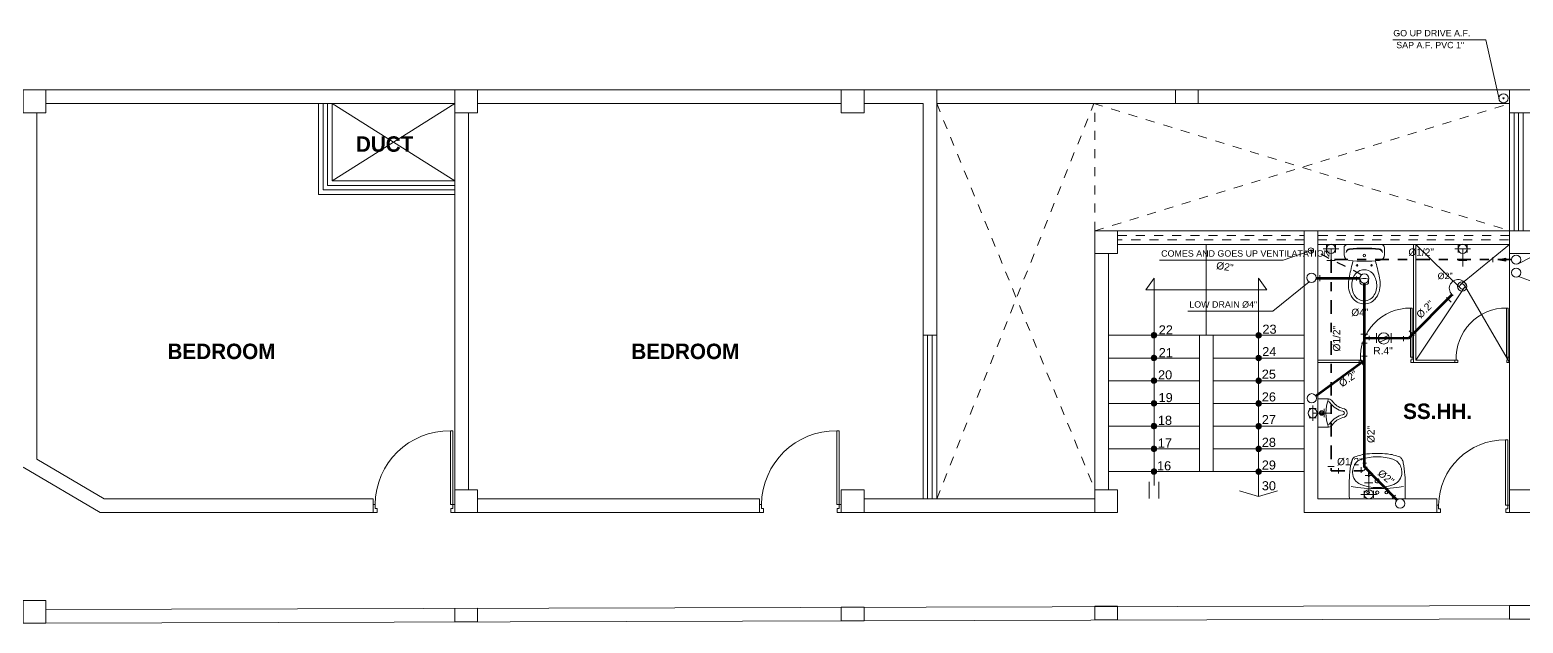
# Model space of a CAD drawing. Header units: millimetres. Extents: x 565 to 912, y 163 to 192.
# Drawn here: x 792.88 to 809.31, y 175.28 to 181.81 of the extents above; entities that cross this region are included whole.
import ezdxf

# ---------------------------------------------------------------- set-up
doc = ezdxf.new("R2010")
doc.units = ezdxf.units.MM
doc.header["$LTSCALE"] = 0.0125
doc.linetypes.add('ACAD_ISO10W100', pattern=[18, 12, -3, 0, -3])
doc.linetypes.add('DASHED2', pattern=[9.525, 6.35, -3.175])
for name, color, linetype, lineweight in [('AGUA', 4, 'ACAD_ISO10W100', 35), ('DESAGUE', 172, 'Continuous', 70), ('EQUIPO', 2, 'Continuous', 15), ('proy', 254, 'Continuous', 0), ('PROYECCCIONES', 9, 'DASHED2', 9), ('PROYECCION', 114, 'DASHED2', 30), ('TEXTURA', 210, 'Continuous', 5)]:
    doc.layers.add(name, color=color, linetype=linetype, lineweight=lineweight)
doc.layers.add('TEXTOS02', color=2, linetype='Continuous')
doc.styles.add('ARIAL', font='arial.ttf')
doc.styles.add('F-1', font='arial.ttf', dxfattribs={"height": 0.3})
doc.styles.add('op', font='romab___.ttf')

# ---------------------------------------------------------------- blocks, each defined once
blk = doc.blocks.new('P1.0m')
at = {"layer": 'EQUIPO'}
blk.add_lwpolyline([(0.025, 0), (0.055, 0), (0.055, 0.9), (0.025, 0.9)], close=True, dxfattribs=at)
for points in [[(0, -0.1), (0.05, -0.1), (0.05, -0.05), (0.025, -0.05), (0.025, 0), (0, 0)], [(1, -0.1), (0.95, -0.1), (0.95, -0.05), (0.975, -0.05), (0.975, 0), (1, 0)]]:
    blk.add_lwpolyline(points, dxfattribs=at)
at = {"layer": 'EQUIPO', "color": 252}
blk.add_arc((0.065, -0.01), 0.91, 0.6296, 90.6296, dxfattribs=at)
blk = doc.blocks.new('p-0.80')
at = {"layer": 'proy', "xscale": -0.7999999999999545, "yscale": 0.8000000000000114}
blk.add_blockref('P1.0m', (0.8, 0.08), dxfattribs=at)
blk = doc.blocks.new('2salago2')
at = {"color": 0}
blk.add_line((0.306, 0), (-0.306, 0), dxfattribs=at)
for centre, radius in [((-0.1, -0.07), 0.015), ((0, -0.07), 0.0175), ((0.1, -0.07), 0.015), ((0, -0.198), 0.023)]:
    blk.add_circle(centre, radius, dxfattribs=at)
for centre, radius, start, end in [((2.191, -0.113), 2.5, 177.4205, 183.4509), ((-2.191, -0.113), 2.5, 356.5491, 2.5795), ((0, -1.913), 1.8, 80.8164, 99.1836), ((-0.131, -0.29), 0.14, 111.339, 179.542), ((0, -0.625), 0.5, 68.661, 111.339), ((0.131, -0.29), 0.14, 0.458, 68.661), ((0.446, -0.238), 0.75, 181.8825, 192.3676), ((-0.091, -0.29), 0.18, 179.542, 199.3667), ((0.091, -0.29), 0.18, 340.6333, 0.458), ((-0.446, -0.238), 0.75, 347.6324, 358.1175), ((-0.075, -0.34), 0.22, 195.6857, 206.8202), ((-0.229, -0.417), 0.048, 206.8202, 247.8767), ((-0.129, -0.303), 0.14, 199.3667, 251.7), ((-0.058, 0.002), 0.5, 247.8767, 263.7815), ((0, 0.086), 0.55, 251.7, 288.3), ((0.058, 0.002), 0.5, 276.2185, 292.1233), ((0.129, -0.303), 0.14, 288.3, 340.6333), ((0.229, -0.417), 0.048, 292.1233, 333.1798), ((0.075, -0.34), 0.22, 333.1798, 344.3143), ((0, 0.9), 1.4, 265.3857, 274.6143)]:
    blk.add_arc(centre, radius, start, end, dxfattribs=at)
blk = doc.blocks.new('Urin-1zp')
for p, q in [((-0.156, 0), (0.156, 0)), ((-0.156, -0.12), (-0.156, 0)), ((0.156, -0.12), (0.156, 0))]:
    blk.add_line(p, q)
blk.add_lwpolyline([(0.156, -0.12, -0.230187), (0.128, -0.162, 0.160749), (0.05, -0.275, -1), (-0.05, -0.275, 0.160749), (-0.128, -0.162, -0.230187), (-0.156, -0.12)], format="xyb")
at = {"color": 9}
blk.add_lwpolyline([(-0.128, -0.11), (-0.128, -0.113), (-0.127, -0.116, 0.230187), (-0.113, -0.136), (-0.109, -0.138, -0.16973), (-0.019, -0.275, 1.058274), (0.019, -0.275, -0.16973), (0.109, -0.138), (0.113, -0.136, 0.23226), (0.127, -0.116), (0.128, -0.113), (0.128, -0.11)], format="xyb", dxfattribs=at)
for radius in [0.025, 0.015]:
    blk.add_circle((0, -0.045), radius, dxfattribs=at)
for centre, radius, start, end in [((0, -0.513), 0.423, 68.2968, 111.7032), ((-0.099, -0.111), 0.0284, 188.5669, 240.4187), ((-0.26, -0.336), 0.249, 14.2251, 52.7571)]:
    blk.add_arc(centre, radius, start, end)
blk = doc.blocks.new('2SAINVI1')
at = {"color": 0, "linetype": 'ByBlock'}
for p, q in [((0, -0.183), (0, 0.183)), ((0.04, 0.222), (0.112, 0.222)), ((0.413, 0.048), (0.393, 0.048)), ((0.413, -0.048), (0.393, -0.048)), ((0.04, -0.222), (0.112, -0.222))]:
    blk.add_line(p, q, dxfattribs=at)
for centre, radius in [((0.122, 0), 0.0135), ((0.122, 0), 0.0135), ((0.23, 0.08), 0.0075), ((0.23, -0.08), 0.0075)]:
    blk.add_circle(centre, radius, dxfattribs=at)
for centre, radius, start, end in [((0.04, 0.183), 0.04, 90, 180), ((1.54, 0), 1.493, 173.6755, 186.3306), ((0.089, 0.16), 0.04, 90, 173.7281), ((0.096, 0.16), 0.04, 100.2428, 173.7859), ((0.112, 0.159), 0.064, 6.7931, 90), ((-1.219, 0), 1.404, 353.2069, 6.7931), ((0.476, -0.423), 0.6, 94.3794, 102.2907), ((0.44, -0.085), 0.26, 51.2869, 92.3028), ((1.54, 0), 1.5, 173.7281, 186.2719), ((0.85, -2.286), 2.5, 101.5744, 105.544), ((0.46, 0), 0.18, 173.7581, 186.2419), ((0.396, 0.007), 0.116, 117.4027, 173.7581), ((0.458, -0.112), 0.25, 101.6195, 117.4027), ((0.676, 0), 0.3, 173.3508, 186.6492), ((0.393, 0.033), 0.015, 90, 173.3508), ((0.451, -0.079), 0.216, 60.8839, 101.6195), ((0.413, 0.018), 0.03, 36.8699, 90), ((0.389, 0), 0.06, 323.1301, 36.8699), ((0.495, 0), 0.126, 299.1161, 60.8839), ((0.495, 0), 0.16, 312.4362, 47.5638), ((0.089, -0.16), 0.04, 186.2719, 270), ((0.85, 2.286), 2.5, 254.456, 258.4256), ((0.396, -0.007), 0.116, 186.2419, 242.5973), ((0.458, 0.112), 0.25, 242.5973, 258.3805), ((0.476, 0.423), 0.6, 257.7093, 265.6206), ((0.393, -0.033), 0.015, 186.6492, 270), ((0.451, 0.079), 0.216, 258.3805, 299.1161), ((0.413, -0.018), 0.03, 270, 323.1301), ((0.44, 0.085), 0.26, 267.6972, 308.7131), ((0.04, -0.183), 0.04, 180, 270), ((0.096, -0.16), 0.04, 186.2141, 259.7572), ((0.112, -0.159), 0.064, 270, 353.2069)]:
    blk.add_arc(centre, radius, start, end, dxfattribs=at)
blk = doc.blocks.new('P0.9m')
at = {"xscale": 0.9000092295639774, "yscale": 0.9000092295639774, "zscale": 0.9000092295639774}
blk.add_blockref('P1.0m', (-0.9, 0), dxfattribs=at)
blk = doc.blocks.new('A-SALID')
at = {"color": 9}
for p, q in [((0.04, 0.05), (-0.04, 0.05)), ((0.128, 0.046), (0.128, -0.046)), ((0.04, -0.05), (-0.04, -0.05))]:
    blk.add_line(p, q, dxfattribs=at)
for p, q in [((0, 0.086), (0, -0.086)), ((0.194, 0), (0, 0))]:
    blk.add_line(p, q)
at = {"linetype": 'Continuous'}
blk.add_circle((0, 0), 0.05, dxfattribs=at)
blk = doc.blocks.new('TUBSUBE-BAJA')
blk.add_circle((0, 0), 0.05)
at = {"color": 3}
blk.add_circle((0, 0), 0.00614, dxfattribs=at)
blk = doc.blocks.new('A$C770A51F5')
at = {"layer": 'TEXTOS02', "color": 3, "linetype": 'Continuous', "style": 'F-1'}
blk.add_text('%%C.2"', height=0.08, dxfattribs=at).set_placement((0.004, 0.026))

msp = doc.modelspace()

# ---------------------------------------------------------------- hatches: boundary and pattern name
at = {"layer": 'proy'}
h = msp.add_hatch(color=256, dxfattribs=at)
h.paths.add_polyline_path([(809.11607, 179.29589), (809.03001, 179.27762), (809.11607, 179.27762)])
h.paths.add_polyline_path([(809.11607, 179.27762), (809.03001, 179.27762), (809.11607, 179.25935)])
msp.add_hatch(color=256, dxfattribs=at).paths.add_polyline_path([(809.11607, 179.27762), (809.03001, 179.27762), (809.11607, 179.25935)])
at = {"layer": 'TEXTURA'}
h = msp.add_hatch(dxfattribs=at)
h.set_pattern_fill('LINE', color=256, scale=0.0001, style=0)
h.set_pattern_definition([(0, (374.86467493, 17.89968388), (0, 0.0003175), [])])
h.paths.add_polyline_path([(805.21564, 178.44626, 1), (805.2749, 178.44626, 1)])
h = msp.add_hatch(dxfattribs=at)
h.set_pattern_fill('LINE', color=256, scale=0.0001, style=0)
h.set_pattern_definition([(0, (376.01609548, 17.89862486), (0, 0.0003175), [])])
h.paths.add_polyline_path([(806.36706, 178.4452, 1), (806.42632, 178.4452, 1)])
h = msp.add_hatch(dxfattribs=at)
h.set_pattern_fill('LINE', color=256, scale=0.0001, style=0)
h.set_pattern_definition([(0, (374.86467493, 17.64968388), (0, 0.0003175), [])])
h.paths.add_polyline_path([(805.21564, 178.19626, 1), (805.2749, 178.19626, 1)])
h = msp.add_hatch(dxfattribs=at)
h.set_pattern_fill('LINE', color=256, scale=0.0001, style=0)
h.set_pattern_definition([(0, (376.01609548, 17.64862486), (0, 0.0003175), [])])
h.paths.add_polyline_path([(806.36706, 178.1952, 1), (806.42632, 178.1952, 1)])
h = msp.add_hatch(dxfattribs=at)
h.set_pattern_fill('LINE', color=256, scale=0.0001, style=0)
h.set_pattern_definition([(0, (374.86467493, 17.39968388), (0, 0.0003175), [])])
h.paths.add_polyline_path([(805.21564, 177.94626, 1), (805.2749, 177.94626, 1)])
h = msp.add_hatch(dxfattribs=at)
h.set_pattern_fill('LINE', color=256, scale=0.0001, style=0)
h.set_pattern_definition([(0, (376.01609548, 17.39862486), (0, 0.0003175), [])])
h.paths.add_polyline_path([(806.36706, 177.9452, 1), (806.42632, 177.9452, 1)])
h = msp.add_hatch(dxfattribs=at)
h.set_pattern_fill('LINE', color=256, scale=0.0001, style=0)
h.set_pattern_definition([(0, (374.86467493, 17.14968388), (0, 0.0003175), [])])
h.paths.add_polyline_path([(805.21564, 177.69626, 1), (805.2749, 177.69626, 1)])
h = msp.add_hatch(dxfattribs=at)
h.set_pattern_fill('LINE', color=256, scale=0.0001, style=0)
h.set_pattern_definition([(0, (376.01609548, 17.14862486), (0, 0.0003175), [])])
h.paths.add_polyline_path([(806.36706, 177.6952, 1), (806.42632, 177.6952, 1)])
h = msp.add_hatch(dxfattribs=at)
h.set_pattern_fill('LINE', color=256, scale=0.0001, style=0)
h.set_pattern_definition([(0, (374.86467493, 16.89968388), (0, 0.0003175), [])])
h.paths.add_polyline_path([(805.21564, 177.44626, 1), (805.2749, 177.44626, 1)])
h = msp.add_hatch(dxfattribs=at)
h.set_pattern_fill('LINE', color=256, scale=0.0001, style=0)
h.set_pattern_definition([(0, (376.01609548, 16.89862486), (0, 0.0003175), [])])
h.paths.add_polyline_path([(806.36706, 177.4452, 1), (806.42632, 177.4452, 1)])
h = msp.add_hatch(dxfattribs=at)
h.set_pattern_fill('LINE', color=256, scale=0.0001, style=0)
h.set_pattern_definition([(0, (374.86467493, 16.64968388), (0, 0.0003175), [])])
h.paths.add_polyline_path([(805.21564, 177.19626, 1), (805.2749, 177.19626, 1)])
h = msp.add_hatch(dxfattribs=at)
h.set_pattern_fill('LINE', color=256, scale=0.0001, style=0)
h.set_pattern_definition([(0, (376.01609548, 16.64862486), (0, 0.0003175), [])])
h.paths.add_polyline_path([(806.36706, 177.1952, 1), (806.42632, 177.1952, 1)])
h = msp.add_hatch(dxfattribs=at)
h.set_pattern_fill('LINE', color=256, scale=0.0001, style=0)
h.set_pattern_definition([(0, (374.86467493, 16.39968388), (0, 0.0003175), [])])
h.paths.add_polyline_path([(805.21564, 176.94626, 1), (805.2749, 176.94626, 1)])
h = msp.add_hatch(dxfattribs=at)
h.set_pattern_fill('LINE', color=256, scale=0.0001, style=0)
h.set_pattern_definition([(0, (376.01609548, 16.39862486), (0, 0.0003175), [])])
h.paths.add_polyline_path([(806.36706, 176.9452, 1), (806.42632, 176.9452, 1)])

# ---------------------------------------------------------------- linework, layer by layer
at = {"layer": 'AGUA'}
for p, q in [((809.18009, 179.28129), (807.19462, 179.28129)), ((807.19462, 179.28129), (807.19462, 177.23329)), ((807.19462, 177.23329), (807.19462, 176.95365)), ((807.19462, 176.95365), (807.60912, 176.95365)), ((807.60912, 176.95365), (807.60912, 176.88956))]:
    msp.add_line(p, q, dxfattribs=at)
at = {"layer": 'DESAGUE'}
for p, q in [((807.50879, 179.07062), (807.02939, 179.07062)), ((807.55941, 179.01948), (807.55942, 176.99932)), ((808.52441, 178.89319), (808.04492, 178.41082)), ((808.04492, 178.41082), (807.55941, 178.41232)), ((807.02571, 177.77892), (807.55941, 178.16721)), ((807.9202, 176.63234), (807.55842, 177.00032))]:
    msp.add_line(p, q, dxfattribs=at)
at = {"layer": 'EQUIPO'}
for p, q in [((808.06869, 178.7452), (808.08669, 178.7452)), ((808.06869, 178.2052), (808.06869, 178.7452)), ((808.08669, 178.7452), (808.08669, 178.2052)), ((809.12369, 178.7452), (809.14169, 178.7452)), ((809.12369, 178.2052), (809.12369, 178.7452)), ((809.14169, 178.7452), (809.14169, 178.2052)), ((807.51669, 178.1702), (807.50169, 178.1702)), ((807.50169, 178.1452), (807.50169, 178.1702)), ((807.51669, 178.1702), (807.50169, 178.1702)), ((807.50169, 178.1452), (807.50169, 178.1702)), ((807.50169, 178.1452), (807.53169, 178.1452)), ((807.50169, 178.1452), (807.53169, 178.1452)), ((807.53169, 178.1702), (807.51669, 178.1702)), ((807.53169, 178.1702), (807.51669, 178.1702)), ((807.53169, 178.1452), (807.53169, 178.1702)), ((807.53169, 178.1452), (807.53169, 178.1702)), ((808.08669, 178.2052), (808.06869, 178.2052)), ((808.07169, 178.1752), (808.08669, 178.1752)), ((808.07169, 178.1452), (808.07169, 178.1752)), ((808.10169, 178.1452), (808.07169, 178.1452)), ((808.08669, 178.2052), (808.10169, 178.2052)), ((808.08669, 178.1752), (808.08669, 178.2052)), ((808.57169, 178.1702), (808.55669, 178.1702)), ((808.55669, 178.1452), (808.55669, 178.1702)), ((808.55669, 178.1452), (808.58669, 178.1452)), ((808.58669, 178.1702), (808.57169, 178.1702)), ((808.58669, 178.1452), (808.58669, 178.1702)), ((809.14169, 178.2052), (809.12369, 178.2052)), ((809.12669, 178.1752), (809.14169, 178.1752)), ((809.12669, 178.1452), (809.12669, 178.1752)), ((809.15669, 178.1452), (809.12669, 178.1452)), ((809.14169, 178.2052), (809.15669, 178.2052)), ((809.14169, 178.1752), (809.14169, 178.2052))]:
    msp.add_line(p, q, dxfattribs=at)
at = {"layer": 'EQUIPO', "color": 252, "extrusion": (0, 0, -1)}
for centre, major_axis, ratio, start_param, end_param in [((808.06269, 178.1992), (0.50721, 0.20547), 0.99738668, 3.47425979, 5.1073394), ((809.11769, 178.1992), (0.50751, 0.20371), 0.99820271, 3.47078941, 5.10445246)]:
    msp.add_ellipse(centre, major_axis=major_axis, ratio=ratio, start_param=start_param, end_param=end_param, dxfattribs=at)
at = {"layer": 'proy'}
for p, q in [((807.87237, 181.69549), (808.8952, 181.69549)), ((808.8952, 181.69549), (809.04208, 181.04267)), ((796.05669, 180.9952), (796.05669, 179.9952)), ((796.10669, 180.9952), (796.10669, 180.0452)), ((796.15669, 180.9952), (796.15669, 180.0952)), ((796.20669, 180.9952), (796.20669, 180.1452)), ((796.20669, 180.9952), (797.55669, 180.1452)), ((796.20669, 180.1452), (797.55669, 180.9952)), ((796.10669, 180.0452), (797.55669, 180.0452)), ((796.15669, 180.0952), (797.55669, 180.0952)), ((796.20669, 180.1452), (797.55669, 180.1452)), ((796.05669, 179.9952), (797.55669, 179.9952)), ((804.84669, 179.5952), (806.89669, 179.5952)), ((809.15669, 179.5952), (807.04669, 179.5952)), ((806.89669, 179.4452), (804.84669, 179.4452)), ((807.04669, 179.4452), (809.15669, 179.4452)), ((808.10169, 179.4452), (808.10169, 178.1452)), ((808.12669, 179.4452), (808.61645, 178.96238)), ((808.12669, 179.4452), (808.12669, 178.1702)), ((809.15669, 179.4452), (808.61836, 179.00397)), ((808.97426, 179.25062), (808.97426, 179.3051)), ((809.03001, 179.27762), (809.11607, 179.29589)), ((809.03001, 179.27762), (809.11607, 179.25935)), ((809.11607, 179.29589), (809.11607, 179.25935)), ((807.07145, 179.10607), (807.07145, 179.04255)), ((807.47383, 179.09426), (807.47383, 179.04994)), ((808.12669, 178.1702), (808.65937, 178.96675)), ((809.15669, 178.1452), (808.66029, 178.99642)), ((807.52119, 178.45796), (807.59764, 178.45796)), ((807.61425, 178.44114), (807.61425, 178.39069)), ((807.69241, 178.4677), (807.69243, 178.36147)), ((807.71277, 178.39646), (807.82662, 178.44442)), ((807.72539, 178.37163), (807.83557, 178.41805)), ((807.85341, 178.46773), (807.85342, 178.3615)), ((807.99129, 178.43467), (807.99129, 178.38034)), ((808.05259, 178.49538), (808.10923, 178.43888)), ((807.59116, 178.35834), (807.52767, 178.35834)), ((807.59116, 178.21433), (807.52767, 178.21433)), ((807.50169, 178.1702), (807.04669, 178.1702)), ((807.52669, 178.1452), (807.04669, 178.1452)), ((807.54762, 178.11958), (807.51575, 178.1745)), ((808.55669, 178.1452), (808.10169, 178.1452)), ((808.55669, 178.1702), (808.12669, 178.1702)), ((807.16019, 177.00286), (807.22705, 177.00286)), ((807.27753, 176.98243), (807.27753, 176.92521)), ((807.52586, 176.99605), (807.52586, 176.93202)), ((807.54227, 177.03952), (807.58376, 177.03952)), ((807.58969, 176.99809), (807.55116, 176.95365)), ((807.57089, 176.90205), (807.6432, 176.90205)), ((807.86549, 176.65395), (807.9021, 176.68478))]:
    msp.add_line(p, q, dxfattribs=at)
at = {"layer": 'proy', "ltscale": 0.22}
for p, q in [((809.93867, 179.58524), (809.2529, 179.23313)), ((806.66722, 179.27107), (806.94337, 179.36767)), ((805.3054, 179.27107), (806.66722, 179.27107)), ((806.55301, 178.7102), (806.95428, 179.03418)), ((809.84095, 178.87957), (809.25722, 179.09369)), ((805.61759, 178.7102), (806.55301, 178.7102))]:
    msp.add_line(p, q, dxfattribs=at)
at = {"layer": 'proy', "linetype": 'Continuous', "ltscale": 0.13}
msp.add_line((808.46314, 178.86313), (808.51598, 178.8099), dxfattribs=at)
at = {"layer": 'proy'}
for centre, radius in [((806.97169, 179.37758), 0.03), ((806.97169, 179.37758), 0.00597), ((806.98117, 179.37758), 0.00597), ((809.22995, 179.27754), 0.05), ((806.97894, 179.07898), 0.05114), ((807.55993, 179.07062), 0.05114), ((808.6361, 178.98231), 0.05114), ((809.22995, 179.1356), 0.05), ((808.6361, 178.98231), 0.02799), ((808.6361, 178.98231), 0.02799), ((807.7734, 178.41166), 0.0625), ((806.98219, 177.75208), 0.05114), ((807.95368, 176.59368), 0.05114)]:
    msp.add_circle(centre, radius, dxfattribs=at)
at = {"layer": 'proy', "linetype": 'Continuous', "ltscale": 0.13}
msp.add_arc((808.59154, 178.96281), 0.09671, 8.072334, 235.391048, dxfattribs=at)
at = {"layer": 'PROYECCCIONES'}
for p, q in [((802.85669, 176.6452), (804.58436, 180.9952)), ((802.85669, 180.9952), (804.59671, 176.74527)), ((804.58436, 180.9952), (809.15669, 179.5952)), ((804.59669, 179.5952), (809.15669, 180.9952)), ((804.59669, 179.5952), (804.59669, 180.9952)), ((804.84669, 179.5452), (806.89669, 179.5452)), ((809.15669, 179.5452), (807.04669, 179.5452)), ((806.89669, 179.4952), (804.84669, 179.4952)), ((807.04669, 179.4952), (809.15669, 179.4952))]:
    msp.add_line(p, q, dxfattribs=at)
at = {"layer": 'PROYECCION'}
msp.add_line((807.53049, 179.11243), (807.02583, 179.36593), dxfattribs=at)
at = {"layer": 'TEXTURA'}
for p, q in [((780.75669, 181.1452), (801.80669, 181.1452)), ((802.05669, 181.1452), (802.85669, 181.1452)), ((802.85669, 181.1452), (805.48263, 181.1452)), ((802.85669, 180.9952), (802.85669, 181.1452)), ((805.73263, 181.1452), (809.15669, 181.1452)), ((792.95669, 180.8952), (792.95669, 177.081)), ((793.05669, 180.9952), (797.55669, 180.9952)), ((797.55669, 180.8952), (797.55669, 176.74537)), ((797.70669, 180.8952), (797.70669, 176.74537)), ((797.80669, 180.9952), (801.80669, 180.9952)), ((802.05669, 180.9952), (802.70669, 180.9952)), ((802.70669, 180.9952), (802.70669, 179.22609)), ((802.70669, 180.8952), (802.70669, 178.4452)), ((802.85669, 180.9952), (802.85669, 179.22609)), ((802.85669, 180.9952), (805.48263, 180.9952)), ((805.73263, 180.9952), (809.15669, 180.9952)), ((809.15669, 180.8952), (809.15669, 179.5952)), ((809.20669, 180.8952), (809.20669, 179.5952)), ((809.25669, 179.5952), (809.25669, 180.8952)), ((809.30669, 179.5952), (809.30669, 180.8952)), ((806.89669, 179.5952), (806.89669, 176.49529)), ((807.04669, 179.5952), (806.89669, 179.5952)), ((807.04669, 179.5952), (807.04669, 179.4452)), ((809.15669, 179.5952), (809.30669, 179.5952)), ((809.15669, 179.5952), (809.15669, 176.7452)), ((805.8217, 178.4452), (805.8217, 179.4452)), ((807.04669, 179.4452), (807.04669, 176.6452)), ((802.85669, 178.4452), (802.85669, 179.22609)), ((804.59669, 179.3452), (804.59671, 176.49527)), ((804.74669, 179.3452), (804.74671, 176.74527)), ((805.15533, 178.9452), (805.2467, 179.07344)), ((805.2467, 179.07344), (805.2467, 178.9452)), ((806.48806, 178.94523), (806.39669, 179.07346)), ((806.39669, 179.07346), (806.39669, 178.94522)), ((805.2467, 178.9452), (805.15533, 178.9452)), ((805.2467, 178.9452), (806.39669, 178.9452)), ((805.2467, 176.79387), (805.2467, 178.9452)), ((806.39669, 178.94522), (806.48806, 178.94523)), ((806.39669, 178.9452), (806.39669, 176.6702)), ((802.70669, 178.4452), (802.85669, 178.4452)), ((802.70669, 178.4452), (802.70669, 176.6452)), ((802.75669, 178.4452), (802.75669, 176.6452)), ((802.80669, 178.4452), (802.80669, 176.6452)), ((802.85669, 178.4452), (802.85669, 176.6452)), ((804.7467, 178.4452), (805.7467, 178.4452)), ((805.7467, 178.4452), (805.8967, 178.4452)), ((805.7467, 176.9452), (805.7467, 178.4452)), ((805.8967, 178.4452), (806.89669, 178.4452)), ((805.8967, 176.9452), (805.8967, 178.4452)), ((804.7467, 178.1952), (805.7467, 178.1952)), ((805.8967, 178.1952), (806.89669, 178.1952)), ((806.39669, 178.16558), (806.39669, 177.97483)), ((804.7467, 177.9452), (805.7467, 177.9452)), ((805.8967, 177.9452), (806.89669, 177.9452)), ((806.39669, 177.91558), (806.39669, 177.72483)), ((804.7467, 177.6952), (805.7467, 177.6952)), ((805.8967, 177.6952), (806.89669, 177.6952)), ((806.39669, 177.66558), (806.39669, 177.47483)), ((804.7467, 177.4452), (805.7467, 177.4452)), ((805.8967, 177.4452), (806.89669, 177.4452)), ((806.39669, 177.41558), (806.39669, 177.23986)), ((792.95669, 177.081), (793.69752, 176.6452)), ((804.7467, 177.1952), (805.7467, 177.1952)), ((805.8967, 177.1952), (806.89669, 177.1952)), ((806.39669, 177.16558), (806.39669, 176.97483)), ((792.80669, 176.9952), (793.65668, 176.4952)), ((804.7467, 176.9452), (805.7467, 176.9452)), ((805.7467, 176.9452), (805.8967, 176.9452)), ((805.8967, 176.9452), (806.89669, 176.9452)), ((802.05669, 176.74537), (802.05669, 176.6452)), ((805.19206, 176.83226), (805.19206, 176.64992)), ((805.30134, 176.83226), (805.30134, 176.64992)), ((796.65669, 176.6452), (793.69752, 176.6452)), ((796.65669, 176.4952), (796.65669, 176.6452)), ((797.80669, 176.6452), (800.90669, 176.6452)), ((800.90669, 176.6452), (800.90669, 176.4952)), ((802.70669, 176.6452), (802.05669, 176.6452)), ((802.70669, 176.6452), (804.59671, 176.6452)), ((806.39669, 176.6702), (806.18743, 176.73226)), ((806.39669, 176.6702), (806.60595, 176.73226)), ((807.04669, 176.6452), (808.35669, 176.6452)), ((808.35669, 176.4953), (808.35669, 176.6452)), ((796.65669, 176.4952), (793.65668, 176.4952)), ((797.55669, 176.49537), (797.55669, 176.4952)), ((797.55669, 176.4952), (800.90669, 176.4952)), ((797.80669, 176.49537), (797.80669, 176.4952)), ((801.80669, 176.49537), (802.05669, 176.49537)), ((801.80669, 176.49537), (801.80669, 176.4952)), ((802.05669, 176.49537), (802.05669, 176.4952)), ((802.05669, 176.4952), (802.85669, 176.4952)), ((802.85669, 176.49525), (804.59671, 176.49527)), ((806.89669, 176.49529), (808.35669, 176.4953)), ((793.05669, 175.42863), (816.35669, 175.49194)), ((793.05669, 175.27863), (816.35669, 175.34262))]:
    msp.add_line(p, q, dxfattribs=at)
for points in [[(792.80669, 180.8952), (793.05669, 180.8952), (793.05669, 181.1452), (792.80669, 181.1452)], [(797.55669, 180.8952), (797.80669, 180.8952), (797.80669, 181.1452), (797.55669, 181.1452)], [(801.80669, 180.8952), (802.05669, 180.8952), (802.05669, 181.1452), (801.80669, 181.1452)], [(805.48263, 180.9952), (805.73263, 180.9952), (805.73263, 181.1452), (805.48263, 181.1452)], [(809.15669, 180.8952), (809.40669, 180.8952), (809.40669, 181.1452), (809.15669, 181.1452)], [(804.59669, 179.3452), (804.84669, 179.3452), (804.84669, 179.5952), (804.59669, 179.5952)], [(809.15669, 179.3452), (809.40669, 179.3452), (809.40669, 179.5952), (809.15669, 179.5952)], [(797.55669, 176.74537), (797.80669, 176.74537), (797.80669, 176.49537), (797.55669, 176.49537)], [(809.15669, 176.4952), (809.40669, 176.4952), (809.40669, 176.7452), (809.15669, 176.7452)], [(792.80669, 175.27795), (793.05669, 175.27795), (793.05669, 175.52795), (792.80669, 175.52795)], [(797.55669, 175.29153), (797.80669, 175.29153), (797.80696, 175.44153), (797.55696, 175.44085)], [(801.80679, 175.30308), (802.05679, 175.30308), (802.05707, 175.45308), (801.80707, 175.4524)], [(804.59671, 175.31307), (804.84671, 175.31307), (804.84671, 175.46307), (804.59671, 175.46307)], [(809.15669, 175.32237), (809.40669, 175.32237), (809.40696, 175.47305), (809.15696, 175.47237)]]:
    msp.add_lwpolyline(points, close=True, dxfattribs=at)
for points in [[(801.80669, 176.49537), (801.80669, 176.74537), (802.05669, 176.74537)], [(804.59671, 176.49527), (804.84671, 176.49527), (804.84671, 176.74527), (804.59671, 176.74527), (804.59671, 176.49527)], [(802.05669, 176.6452), (802.05669, 176.49537)]]:
    msp.add_lwpolyline(points, dxfattribs=at)
for centre in [(805.24527, 178.44626), (806.39669, 178.4452), (805.24527, 178.19626), (806.39669, 178.1952), (805.24527, 177.94626), (806.39669, 177.9452), (805.24527, 177.69626), (806.39669, 177.6952), (805.24527, 177.44626), (806.39669, 177.4452), (805.24527, 177.19626), (806.39669, 177.1952), (805.24527, 176.94626), (806.39669, 176.9452)]:
    msp.add_circle(centre, 0.02963, dxfattribs=at)

# ---------------------------------------------------------------- block references
at = {"layer": 'proy', "xscale": -1}
msp.add_blockref('TUBSUBE-BAJA', (809.09086, 181.05364), dxfattribs=at)
for p, rotation in [((807.19462, 179.39652), 90), ((808.6424, 179.39652), 90), ((806.99191, 177.58874), 180), ((807.60912, 176.6952), 270)]:
    msp.add_blockref('A-SALID', p, dxfattribs=dict(at, rotation=rotation))
at = {"layer": 'proy'}
for p, rotation in [((808.19477, 178.60445), 45.17159878059304), ((807.328, 177.84727), 35.59292214512723)]:
    msp.add_blockref('A$C770A51F5', p, dxfattribs=dict(at, rotation=rotation))
at = {"layer": 'TEXTURA'}
for name, p, rotation in [('2SAINVI1', (807.55941, 179.4452), 270), ('Urin-1zp', (807.04669, 177.59003), 89.99999999999999), ('2salago2', (807.70169, 176.6452), 180)]:
    msp.add_blockref(name, p, dxfattribs=dict(at, rotation=rotation))
at = {"layer": 'TEXTURA', "xscale": -1}
for p in [(796.65668, 176.5852), (800.90668, 176.5852)]:
    msp.add_blockref('P0.9m', p, dxfattribs=at)
at = {"layer": 'TEXTURA'}
msp.add_blockref('p-0.80', (808.35669, 176.4953), dxfattribs=at)

# ---------------------------------------------------------------- texts
at = {"layer": 'proy'}
for s, height, style, p in [('GO UP DRIVE A.F.', 0.07, 'ARIAL', (807.87857, 181.7355, -3.41496)), ('SAP A.F. PVC 1"', 0.07, 'ARIAL', (807.9111, 181.60414, -3.41496)), ('DUCT', 0.17, 'op', (796.46814, 180.46498)), ('%%C4"', 0.08, 'F-1', (807.41682, 178.65811)), ('BEDROOM', 0.17, 'op', (794.39578, 178.18356)), ('BEDROOM', 0.17, 'op', (799.49741, 178.18356)), ('R.4"', 0.08, 'F-1', (807.65877, 178.23654))]:
    msp.add_text(s, height=height, dxfattribs=dict(at, style=style)).set_placement(p)
at = {"layer": 'proy', "ltscale": 0.22, "style": 'ARIAL'}
for s, p in [('COMES AND GOES UP VENTILATATION', (805.32515, 179.31108, -3.41496)), ('%%C2" ', (808.36589, 179.06339, -3.41496)), ('LOW DRAIN %%C4"', (805.63482, 178.75021, -3.41496))]:
    msp.add_text(s, height=0.07, dxfattribs=at).set_placement(p)
at = {"layer": 'proy', "linetype": 'Continuous', "style": 'F-1'}
for s, rotation, p in [('%%C1/2"', 0.113318, (808.0444, 179.32021)), ('%%C1/2"', 90.113318, (807.29462, 178.26728)), ('%%C2"', 90.113318, (807.67244, 177.26008)), ('%%C1/2"', 0.113318, (807.26012, 177.01552)), ('%%C2"', 320.461371, (807.69983, 176.91451))]:
    msp.add_text(s, height=0.08, rotation=rotation, dxfattribs=at).set_placement(p)
at = {"layer": 'proy', "style": 'F-1'}
msp.add_text('%%c2"', height=0.08, rotation=351.411269, dxfattribs=at).set_placement((805.92669, 179.17592))
at = {"layer": 'TEXTURA'}
for s, height, style, p in [('22', 0.1, 'ARIAL', (805.29856, 178.45475)), ('23', 0.1, 'ARIAL', (806.43941, 178.46269)), ('21', 0.1, 'ARIAL', (805.29856, 178.20475)), ('24', 0.1, 'ARIAL', (806.43694, 178.21603)), ('20', 0.1, 'ARIAL', (805.29107, 177.9605)), ('25', 0.1, 'ARIAL', (806.43211, 177.96774)), ('19', 0.1, 'ARIAL', (805.29716, 177.71029)), ('26', 0.1, 'ARIAL', (806.43211, 177.71774)), ('18', 0.1, 'ARIAL', (805.28955, 177.46008)), ('27', 0.1, 'ARIAL', (806.43211, 177.46774)), ('SS.HH.', 0.17, 'op', (807.98699, 177.52435)), ('17', 0.1, 'ARIAL', (805.28854, 177.20989)), ('28', 0.1, 'ARIAL', (806.43211, 177.21774)), ('29', 0.1, 'ARIAL', (806.43211, 176.96774)), ('16', 0.1, 'ARIAL', (805.27994, 176.95943)), ('30', 0.1, 'ARIAL', (806.43211, 176.73966))]:
    msp.add_text(s, height=height, dxfattribs=dict(at, style=style)).set_placement(p)

doc.saveas('drawing.dxf')
